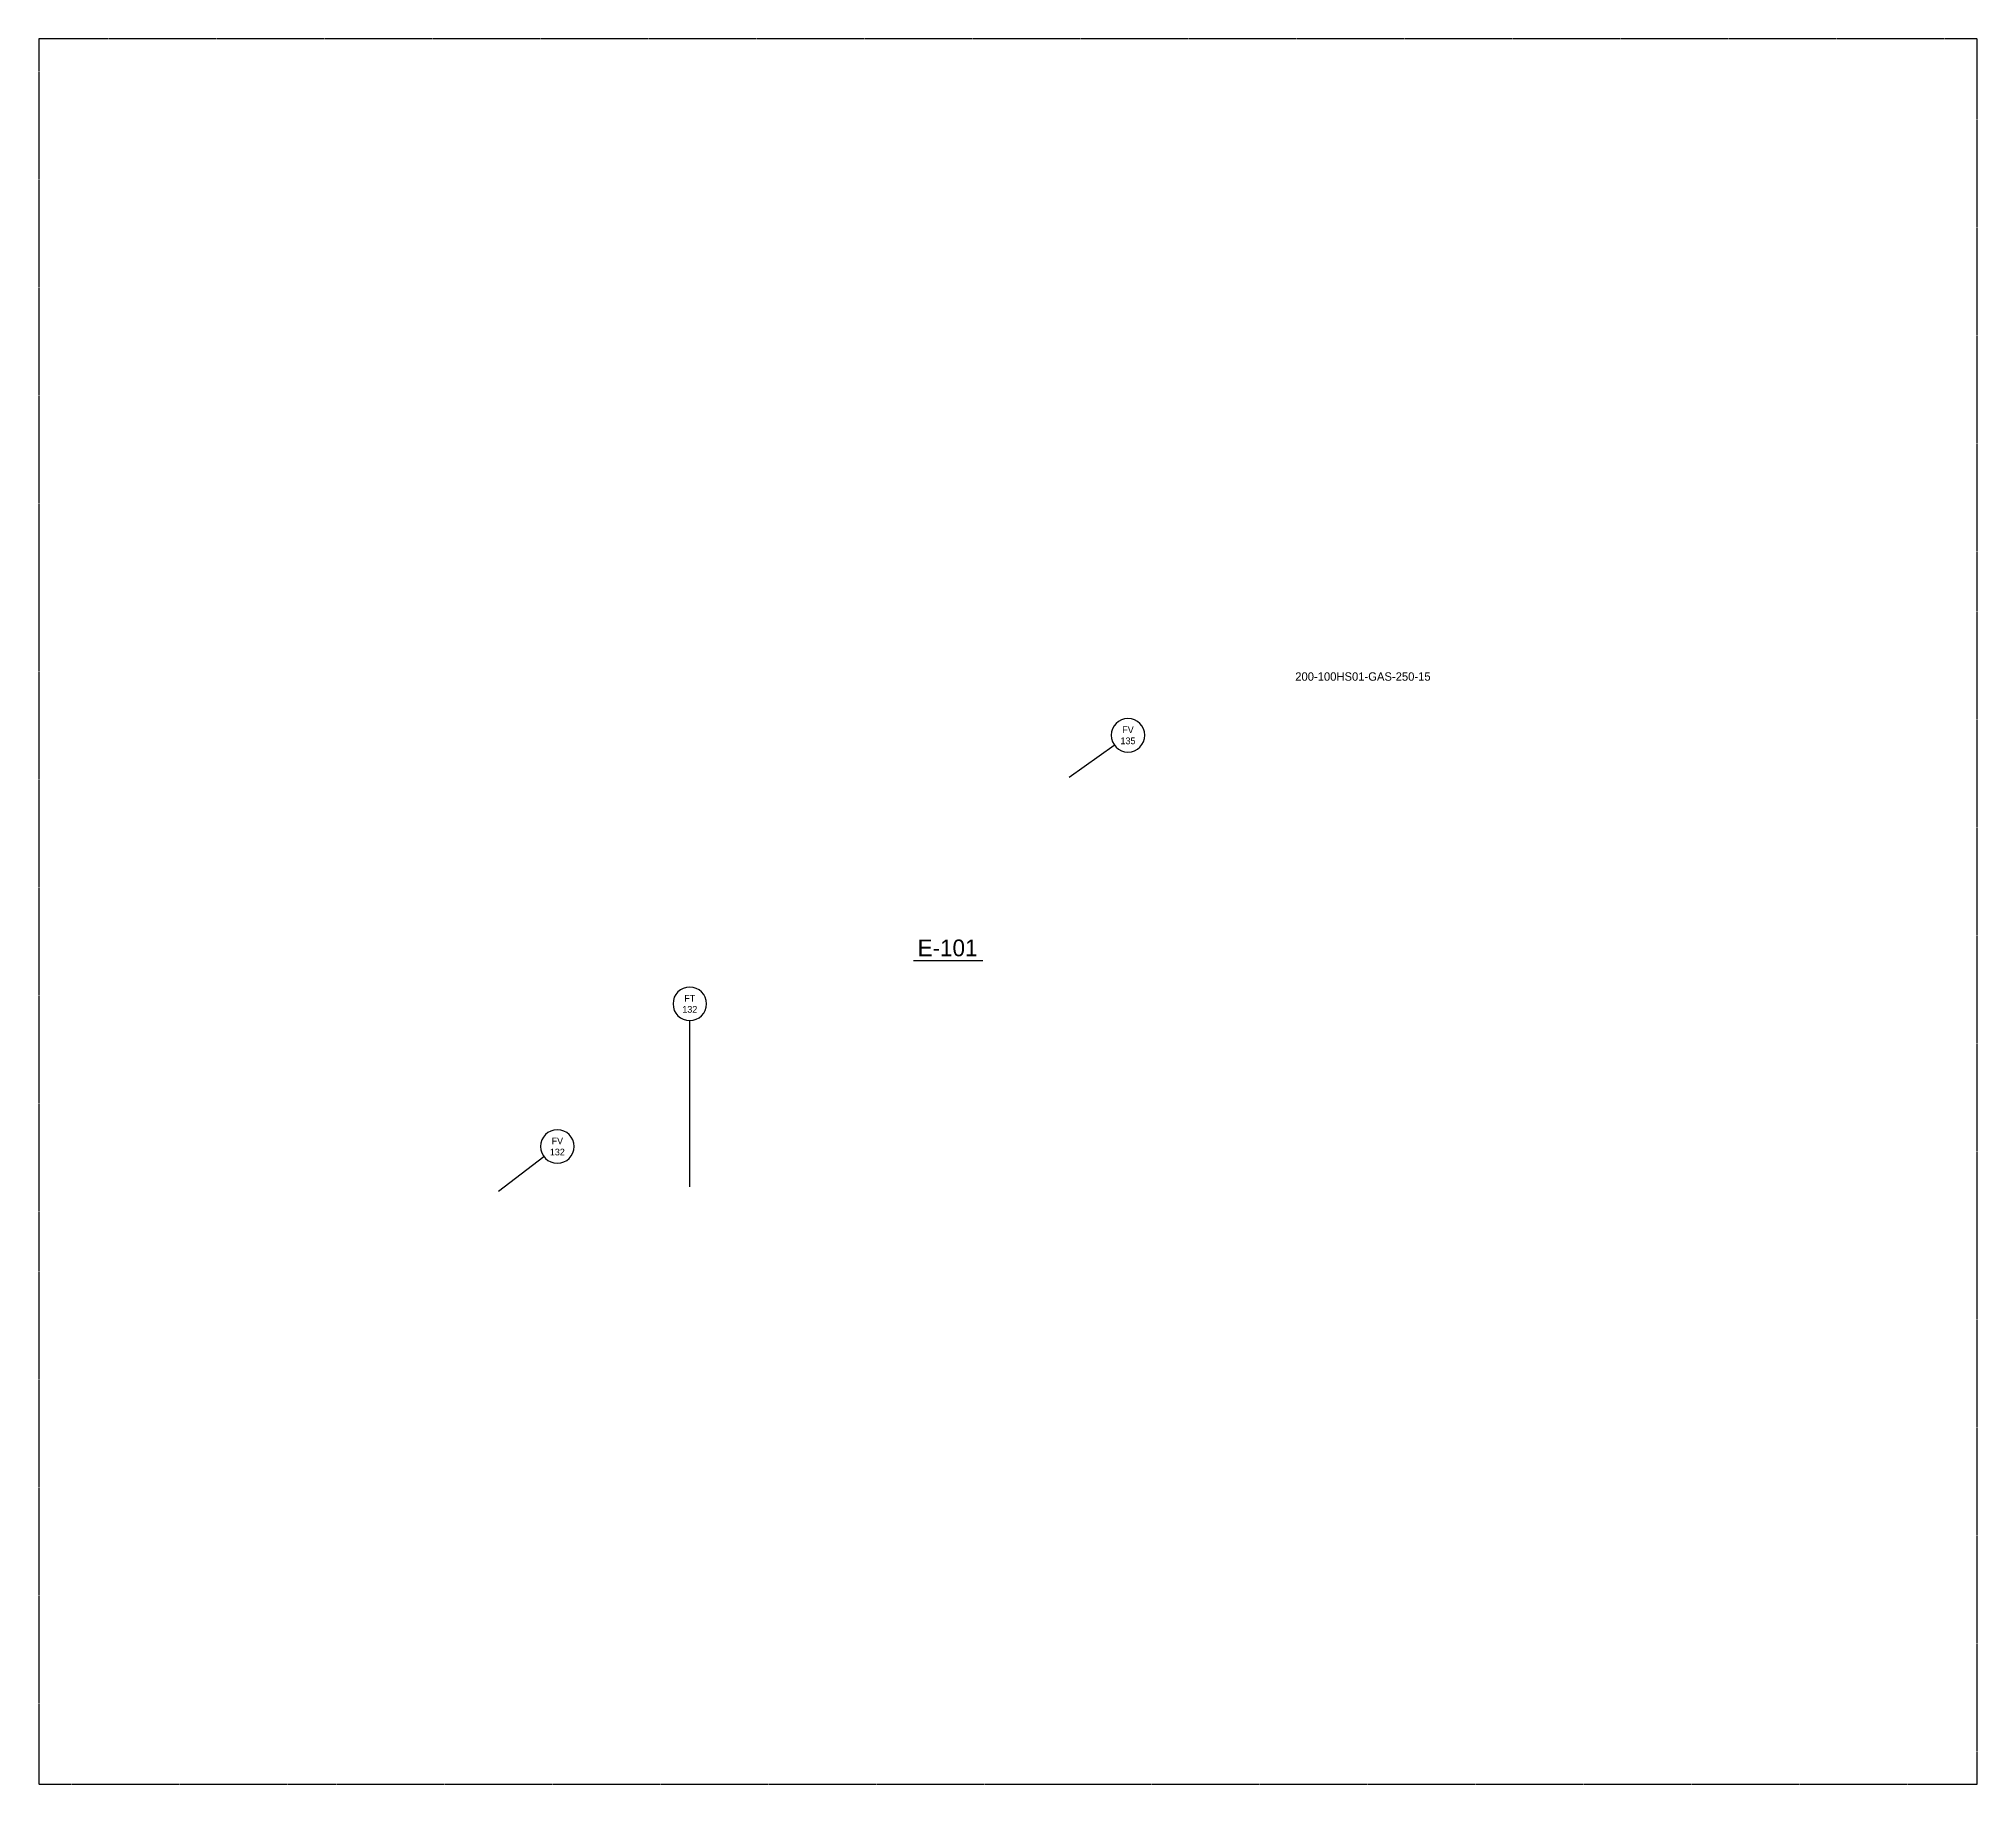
# Model space of a CAD drawing. Header units: millimetres. Extents: x 0 to 578, y 0 to 520.
import ezdxf
from ezdxf.enums import TextEntityAlignment as Align

# ---------------------------------------------------------------- set-up
doc = ezdxf.new("R2010")
doc.units = ezdxf.units.MM
doc.linetypes.add('HIDDEN2', pattern=[0.1875, 0.125, -0.0625])
doc.layers.add('Instrument', color=250, linetype='Continuous')
doc.layers.add('Text', color=7, linetype='Continuous')
doc.layers.add('no plot', color=41, linetype='HIDDEN2', plot=False)
doc.dimstyles.new('ISO-25', dxfattribs={"dimtxt": 2.5, "dimasz": 2.5, "dimexe": 1.25, "dimexo": 0.625, "dimtad": 1, "dimtxsty": 'Standard', "dimcen": 2.5, "dimadec": 0, "dimazin": 0, "dimtfac": 1, "dimtmove": 0, "dimatfit": 3, "dimfxl": 1, "dimarcsym": 0})

# ---------------------------------------------------------------- blocks, each defined once
blk = doc.blocks.new('*U3')
at = {"color": 0, "linetype": 'ByBlock', "lineweight": -3}
blk.add_line((-0.404, -0.152), (0.42, -0.152), dxfattribs=at)
at = {"color": 0, "linetype": 'ByBlock', "lineweight": -2}
blk.add_attdef('#(Equipment.Tag)', text='', height=0.2, dxfattribs=at).set_placement((0, 0), align=Align.MIDDLE)
blk = doc.blocks.new('*U14')
at = {"color": 0, "linetype": 'ByBlock', "lineweight": -2}
for start, end in [(0, 180), (180, 0)]:
    blk.add_arc((0, 0), 0.25, start, end, dxfattribs=at)
blk.add_wipeout([(-0.12, 0.149), (0.125, 0.151), (0.125, 0.024), (-0.12, 0.024)], dxfattribs=at)
blk.add_wipeout([(-0.144, -0.024), (0.149, -0.024), (0.149, -0.155), (-0.144, -0.155)], dxfattribs=at)
for tag, p in [('#(TargetObject.Type)', (0, 0.083)), ('#(TargetObject.LoopNumber)', (0, -0.083))]:
    blk.add_attdef(tag, text='', height=0.1, dxfattribs=at).set_placement(p, align=Align.MIDDLE_CENTER)
blk = doc.blocks.new('*U13')
at = {"color": 0, "linetype": 'ByBlock', "lineweight": -2}
for start, end in [(0, 180), (180, 0)]:
    blk.add_arc((0, 0), 0.25, start, end, dxfattribs=at)
blk.add_wipeout([(-0.102, 0.149), (0.107, 0.151), (0.107, 0.024), (-0.102, 0.024)], dxfattribs=at)
blk.add_wipeout([(-0.144, -0.024), (0.149, -0.024), (0.149, -0.155), (-0.144, -0.155)], dxfattribs=at)
for tag, p in [('#(TargetObject.Type)', (0, 0.083)), ('#(TargetObject.LoopNumber)', (0, -0.083))]:
    blk.add_attdef(tag, text='', height=0.1, dxfattribs=at).set_placement(p, align=Align.MIDDLE_CENTER)
blk = doc.blocks.new('Pipeline Tag_block')
at = {"color": 0, "linetype": 'ByBlock', "lineweight": -2}
blk.add_attdef('#(TargetObject.Tag)', text='', height=0.1, dxfattribs=at).set_placement((0, 0), align=Align.MIDDLE_CENTER)

msp = doc.modelspace()

# ---------------------------------------------------------------- linework, layer by layer
at = {"layer": 'no plot'}
msp.add_lwpolyline([(0, 0), (577.5, 0), (577.5, 520), (0, 520)], close=True, dxfattribs=at)

# ---------------------------------------------------------------- block references
at = {"layer": 'Text', "xscale": 25, "yscale": 25, "zscale": 25}
for name, p, values in [('Pipeline Tag_block', (394.49, 330), {'#(TargetObject.Tag)': '200-100HS01-GAS-250-15'}), ('*U3', (270.74, 249.16), {'#(Equipment.Tag)': 'E-101'})]:
    msp.add_blockref(name, p, dxfattribs=at).add_auto_attribs(values)

# ---------------------------------------------------------------- next in the draw order: block references
at = {"layer": 'Instrument', "linetype": 'ByBlock', "xscale": 20, "yscale": 20, "zscale": 20}
for name, p, values in [('*U14', (324.49, 312.5), {'#(TargetObject.Type)': 'FV', '#(TargetObject.LoopNumber)': '135'}), ('*U13', (193.95, 232.5), {'#(TargetObject.Type)': 'FT', '#(TargetObject.LoopNumber)': '132'}), ('*U14', (154.49, 190), {'#(TargetObject.Type)': 'FV', '#(TargetObject.LoopNumber)': '132'})]:
    msp.add_blockref(name, p, dxfattribs=at).add_auto_attribs(values)

# ---------------------------------------------------------------- next in the draw order: leaders
at = {"layer": 'Instrument', "linetype": 'ByBlock', "has_arrowhead": 0}
for points in [[(306.99, 300), (320.42, 309.59)], [(136.99, 176.72), (150.51, 186.98)]]:
    msp.add_leader(points, dimstyle='ISO-25', dxfattribs=at)
at = {"layer": 'Instrument', "color": 6, "linetype": 'ByBlock', "has_arrowhead": 0}
msp.add_leader([(194, 177.97), (193.96, 227.5)], dimstyle='ISO-25', dxfattribs=at)

doc.saveas('drawing.dxf')
